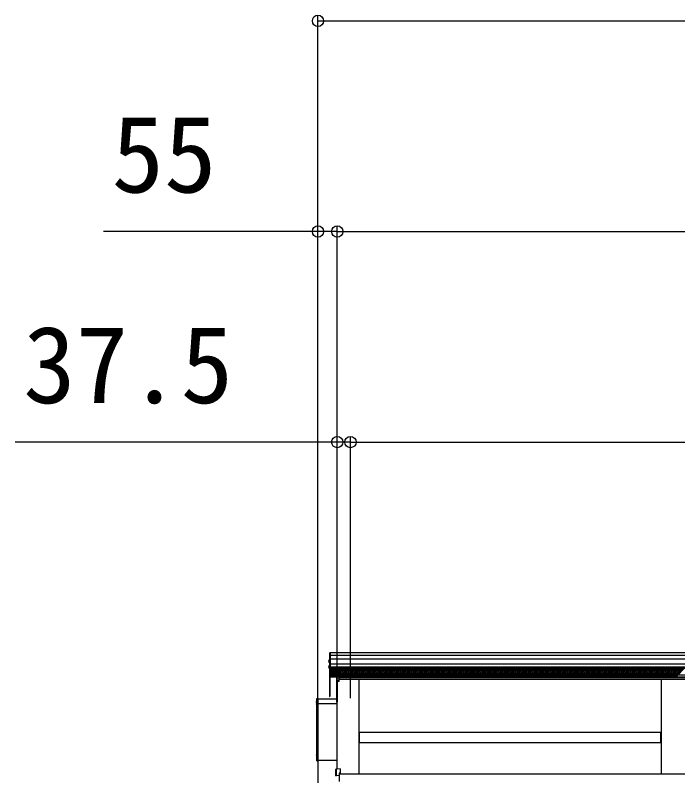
# Model space of a CAD drawing. Units: millimetres, scale not verified. Extents: x -875 to 875, y -1304 to 1297.
# Drawn here: x -332.9 to -207, y 322.4 to 466.9 of the extents above; entities that cross this region are included whole.
import ezdxf
from ezdxf.enums import TextEntityAlignment as Align

# ---------------------------------------------------------------- set-up
doc = ezdxf.new("R2010")
doc.units = ezdxf.units.MM
doc.header["$LTSCALE"] = 8
doc.layers.add('0-6_YKK_A1', color=4, linetype='Continuous')
doc.layers.add('0-7_YKK_D', color=6, linetype='Continuous')
doc.styles.add('ＭＳ ゴシック', font='')
doc.styles.get('ＭＳ ゴシック').set_extended_font_data('MS Gothic')

msp = doc.modelspace()

# ---------------------------------------------------------------- linework, layer by layer
at = {"layer": '0-6_YKK_A1'}
for p, q in [((-273.166, 345.8), (-273.166, 337.467)), ((-273.166, 345.8), (-273.066, 345.8)), ((-273.066, 345.8), (-273.066, 337.467)), ((-273.066, 345.8), (-272.999, 345.8)), ((-273.066, 342.767), (-273.066, 345.8)), ((-22.666, 345.8), (-272.999, 345.8)), ((-272.999, 345.8), (-272.999, 343.033)), ((-272.999, 342.767), (-272.999, 345.8)), ((-273.331, 344.138), (-273.273, 344.138)), ((-273.166, 344.613), (-273.066, 344.613)), ((-273.166, 343.927), (-273.166, 344.406)), ((-273.066, 344.576), (-272.999, 344.576)), ((-22.666, 345.247), (-272.999, 345.247)), ((-22.666, 344.566), (-272.999, 344.566)), ((-273.331, 343.072), (-273.273, 343.072)), ((-273.166, 343.533), (-273.066, 343.533)), ((-273.166, 342.86), (-273.166, 343.34)), ((-273.066, 343.7), (-272.999, 343.7)), ((-273.066, 342.767), (-272.999, 342.767)), ((-22.666, 343.6), (-272.999, 343.6)), ((-22.666, 343.033), (-272.999, 343.033)), ((-272.999, 342.868), (-272.834, 343.033)), ((-272.999, 342.569), (-272.535, 343.033)), ((-272.999, 342.27), (-272.236, 343.033)), ((-272.999, 341.97), (-271.936, 343.033)), ((-272.999, 341.671), (-271.637, 343.033)), ((-272.999, 341.372), (-271.338, 343.033)), ((-272.832, 341.24), (-271.038, 343.033)), ((-272.532, 341.24), (-270.739, 343.033)), ((-272.233, 341.24), (-270.44, 343.033)), ((-271.934, 341.24), (-270.14, 343.033)), ((-271.634, 341.24), (-269.841, 343.033)), ((-271.335, 341.24), (-269.542, 343.033)), ((-271.036, 341.24), (-269.242, 343.033)), ((-270.736, 341.24), (-268.943, 343.033)), ((-270.437, 341.24), (-268.643, 343.033)), ((-270.138, 341.24), (-268.344, 343.033)), ((-269.838, 341.24), (-268.045, 343.033)), ((-269.539, 341.24), (-267.745, 343.033)), ((-269.239, 341.24), (-267.446, 343.033)), ((-268.94, 341.24), (-267.147, 343.033)), ((-268.641, 341.24), (-266.847, 343.033)), ((-268.341, 341.24), (-266.548, 343.033)), ((-268.042, 341.24), (-266.249, 343.033)), ((-267.743, 341.24), (-265.949, 343.033)), ((-267.443, 341.24), (-265.65, 343.033)), ((-267.144, 341.24), (-265.351, 343.033)), ((-266.845, 341.24), (-265.051, 343.033)), ((-266.545, 341.24), (-264.752, 343.033)), ((-266.246, 341.24), (-264.453, 343.033)), ((-265.947, 341.24), (-264.153, 343.033)), ((-265.647, 341.24), (-263.854, 343.033)), ((-265.348, 341.24), (-263.555, 343.033)), ((-265.049, 341.24), (-263.255, 343.033)), ((-264.749, 341.24), (-262.956, 343.033)), ((-264.45, 341.24), (-262.657, 343.033)), ((-264.151, 341.24), (-262.357, 343.033)), ((-263.851, 341.24), (-262.058, 343.033)), ((-263.552, 341.24), (-261.759, 343.033)), ((-263.253, 341.24), (-261.459, 343.033)), ((-262.953, 341.24), (-261.16, 343.033)), ((-262.654, 341.24), (-260.861, 343.033)), ((-262.355, 341.24), (-260.561, 343.033)), ((-262.055, 341.24), (-260.262, 343.033)), ((-261.756, 341.24), (-259.963, 343.033)), ((-261.457, 341.24), (-259.663, 343.033)), ((-261.157, 341.24), (-259.364, 343.033)), ((-260.858, 341.24), (-259.065, 343.033)), ((-260.559, 341.24), (-258.765, 343.033)), ((-260.259, 341.24), (-258.466, 343.033)), ((-259.96, 341.24), (-258.167, 343.033)), ((-259.661, 341.24), (-257.867, 343.033)), ((-259.361, 341.24), (-257.568, 343.033)), ((-259.062, 341.24), (-257.268, 343.033)), ((-258.763, 341.24), (-256.969, 343.033)), ((-258.463, 341.24), (-256.67, 343.033)), ((-258.164, 341.24), (-256.37, 343.033)), ((-257.865, 341.24), (-256.071, 343.033)), ((-257.565, 341.24), (-255.772, 343.033)), ((-257.266, 341.24), (-255.472, 343.033)), ((-256.966, 341.24), (-255.173, 343.033)), ((-256.667, 341.24), (-254.874, 343.033)), ((-256.368, 341.24), (-254.574, 343.033)), ((-256.068, 341.24), (-254.275, 343.033)), ((-255.769, 341.24), (-253.976, 343.033)), ((-255.47, 341.24), (-253.676, 343.033)), ((-255.17, 341.24), (-253.377, 343.033)), ((-254.871, 341.24), (-253.078, 343.033)), ((-254.572, 341.24), (-252.778, 343.033)), ((-254.272, 341.24), (-252.479, 343.033)), ((-253.973, 341.24), (-252.18, 343.033)), ((-253.674, 341.24), (-251.88, 343.033)), ((-253.374, 341.24), (-251.581, 343.033)), ((-253.075, 341.24), (-251.282, 343.033)), ((-252.776, 341.24), (-250.982, 343.033)), ((-252.476, 341.24), (-250.683, 343.033)), ((-252.177, 341.24), (-250.384, 343.033)), ((-251.878, 341.24), (-250.084, 343.033)), ((-251.578, 341.24), (-249.785, 343.033)), ((-251.279, 341.24), (-249.486, 343.033)), ((-250.98, 341.24), (-249.186, 343.033)), ((-250.68, 341.24), (-248.887, 343.033)), ((-250.381, 341.24), (-248.588, 343.033)), ((-250.082, 341.24), (-248.288, 343.033)), ((-249.782, 341.24), (-247.989, 343.033)), ((-249.483, 341.24), (-247.69, 343.033)), ((-249.184, 341.24), (-247.39, 343.033)), ((-248.884, 341.24), (-247.091, 343.033)), ((-248.585, 341.24), (-246.792, 343.033)), ((-248.286, 341.24), (-246.492, 343.033)), ((-247.986, 341.24), (-246.193, 343.033)), ((-247.687, 341.24), (-245.894, 343.033)), ((-247.388, 341.24), (-245.594, 343.033)), ((-247.088, 341.24), (-245.295, 343.033)), ((-246.789, 341.24), (-244.995, 343.033)), ((-246.49, 341.24), (-244.696, 343.033)), ((-246.19, 341.24), (-244.397, 343.033)), ((-245.891, 341.24), (-244.097, 343.033)), ((-245.591, 341.24), (-243.798, 343.033)), ((-245.292, 341.24), (-243.499, 343.033)), ((-244.993, 341.24), (-243.199, 343.033)), ((-244.693, 341.24), (-242.9, 343.033)), ((-244.394, 341.24), (-242.601, 343.033)), ((-244.095, 341.24), (-242.301, 343.033)), ((-243.795, 341.24), (-242.002, 343.033)), ((-243.496, 341.24), (-241.703, 343.033)), ((-243.197, 341.24), (-241.403, 343.033)), ((-242.897, 341.24), (-241.104, 343.033)), ((-242.598, 341.24), (-240.805, 343.033)), ((-242.299, 341.24), (-240.505, 343.033)), ((-241.999, 341.24), (-240.206, 343.033)), ((-241.7, 341.24), (-239.907, 343.033)), ((-241.401, 341.24), (-239.607, 343.033)), ((-241.101, 341.24), (-239.308, 343.033)), ((-240.802, 341.24), (-239.009, 343.033)), ((-240.503, 341.24), (-238.709, 343.033)), ((-240.203, 341.24), (-238.41, 343.033)), ((-239.904, 341.24), (-238.111, 343.033)), ((-239.605, 341.24), (-237.811, 343.033)), ((-239.305, 341.24), (-237.512, 343.033)), ((-239.006, 341.24), (-237.213, 343.033)), ((-238.707, 341.24), (-236.913, 343.033)), ((-238.407, 341.24), (-236.614, 343.033)), ((-238.108, 341.24), (-236.315, 343.033)), ((-237.809, 341.24), (-236.015, 343.033)), ((-237.509, 341.24), (-235.716, 343.033)), ((-237.21, 341.24), (-235.417, 343.033)), ((-236.911, 341.24), (-235.117, 343.033)), ((-236.611, 341.24), (-234.818, 343.033)), ((-236.312, 341.24), (-234.519, 343.033)), ((-236.013, 341.24), (-234.219, 343.033)), ((-235.713, 341.24), (-233.92, 343.033)), ((-235.414, 341.24), (-233.62, 343.033)), ((-235.115, 341.24), (-233.321, 343.033)), ((-234.815, 341.24), (-233.022, 343.033)), ((-234.516, 341.24), (-232.722, 343.033)), ((-234.216, 341.24), (-232.423, 343.033)), ((-233.917, 341.24), (-232.124, 343.033)), ((-233.618, 341.24), (-231.824, 343.033)), ((-233.318, 341.24), (-231.525, 343.033)), ((-233.019, 341.24), (-231.226, 343.033)), ((-232.72, 341.24), (-230.926, 343.033)), ((-232.42, 341.24), (-230.627, 343.033)), ((-232.121, 341.24), (-230.328, 343.033)), ((-231.822, 341.24), (-230.028, 343.033)), ((-231.522, 341.24), (-229.729, 343.033)), ((-231.223, 341.24), (-229.43, 343.033)), ((-230.924, 341.24), (-229.13, 343.033)), ((-230.624, 341.24), (-228.831, 343.033)), ((-230.325, 341.24), (-228.532, 343.033)), ((-230.026, 341.24), (-228.232, 343.033)), ((-229.726, 341.24), (-227.933, 343.033)), ((-229.427, 341.24), (-227.634, 343.033)), ((-229.128, 341.24), (-227.334, 343.033)), ((-228.828, 341.24), (-227.035, 343.033)), ((-228.529, 341.24), (-226.736, 343.033)), ((-228.23, 341.24), (-226.436, 343.033)), ((-227.93, 341.24), (-226.137, 343.033)), ((-227.631, 341.24), (-225.838, 343.033)), ((-227.332, 341.24), (-225.538, 343.033)), ((-227.032, 341.24), (-225.239, 343.033)), ((-226.733, 341.24), (-224.94, 343.033)), ((-226.434, 341.24), (-224.64, 343.033)), ((-226.134, 341.24), (-224.341, 343.033)), ((-225.835, 341.24), (-224.042, 343.033)), ((-225.536, 341.24), (-223.742, 343.033)), ((-225.236, 341.24), (-223.443, 343.033)), ((-224.937, 341.24), (-223.144, 343.033)), ((-224.638, 341.24), (-222.844, 343.033)), ((-224.338, 341.24), (-222.545, 343.033)), ((-224.039, 341.24), (-222.245, 343.033)), ((-223.74, 341.24), (-221.946, 343.033)), ((-223.44, 341.24), (-221.647, 343.033)), ((-223.141, 341.24), (-221.347, 343.033)), ((-222.842, 341.24), (-221.048, 343.033)), ((-222.542, 341.24), (-220.749, 343.033)), ((-222.243, 341.24), (-220.449, 343.033)), ((-221.943, 341.24), (-220.15, 343.033)), ((-221.644, 341.24), (-219.851, 343.033)), ((-221.345, 341.24), (-219.551, 343.033)), ((-221.045, 341.24), (-219.252, 343.033)), ((-220.746, 341.24), (-218.953, 343.033)), ((-220.447, 341.24), (-218.653, 343.033)), ((-220.147, 341.24), (-218.354, 343.033)), ((-219.848, 341.24), (-218.055, 343.033)), ((-219.549, 341.24), (-217.755, 343.033)), ((-219.249, 341.24), (-217.456, 343.033)), ((-218.95, 341.24), (-217.157, 343.033)), ((-218.651, 341.24), (-216.857, 343.033)), ((-218.351, 341.24), (-216.558, 343.033)), ((-218.052, 341.24), (-216.259, 343.033)), ((-217.753, 341.24), (-215.959, 343.033)), ((-217.453, 341.24), (-215.66, 343.033)), ((-217.154, 341.24), (-215.361, 343.033)), ((-216.855, 341.24), (-215.061, 343.033)), ((-216.555, 341.24), (-214.762, 343.033)), ((-216.256, 341.24), (-214.463, 343.033)), ((-215.957, 341.24), (-214.163, 343.033)), ((-215.657, 341.24), (-213.864, 343.033)), ((-215.358, 341.24), (-213.565, 343.033)), ((-215.059, 341.24), (-213.265, 343.033)), ((-214.759, 341.24), (-212.966, 343.033)), ((-214.46, 341.24), (-212.667, 343.033)), ((-214.161, 341.24), (-212.367, 343.033)), ((-213.861, 341.24), (-212.068, 343.033)), ((-213.562, 341.24), (-211.769, 343.033)), ((-213.263, 341.24), (-211.469, 343.033)), ((-212.963, 341.24), (-211.17, 343.033)), ((-212.664, 341.24), (-210.871, 343.033)), ((-212.365, 341.24), (-210.571, 343.033)), ((-212.065, 341.24), (-210.272, 343.033)), ((-211.766, 341.24), (-209.972, 343.033)), ((-211.467, 341.24), (-209.673, 343.033)), ((-211.167, 341.24), (-209.374, 343.033)), ((-210.868, 341.24), (-209.074, 343.033)), ((-210.568, 341.24), (-208.775, 343.033)), ((-210.269, 341.24), (-208.476, 343.033)), ((-209.97, 341.24), (-208.176, 343.033)), ((-209.67, 341.24), (-207.877, 343.033)), ((-209.371, 341.24), (-207.578, 343.033)), ((-209.072, 341.24), (-207.278, 343.033)), ((-208.772, 341.24), (-206.979, 343.033)), ((-208.473, 341.24), (-206.68, 343.033)), ((-208.174, 341.24), (-206.38, 343.033)), ((-207.874, 341.24), (-206.081, 343.033)), ((-207.575, 341.24), (-205.782, 343.033)), ((-207.276, 341.24), (-205.482, 343.033)), ((-271.833, 341.701), (-271.833, 341.173)), ((-271.833, 341.173), (-271.833, 340.787)), ((-271.77, 341.768), (-271.299, 341.797)), ((-271.77, 341.234), (-271.77, 341.768)), ((-271.77, 341.234), (-271.299, 341.26)), ((-271.77, 340.848), (-271.77, 341.234)), ((-271.299, 341.26), (-271.299, 341.797)), ((-24.366, 341.5), (-271.299, 341.5)), ((-271.299, 340.874), (-271.299, 341.26)), ((-24.366, 341.037), (-271.299, 341.037)), ((-271.833, 340.787), (-271.833, 340.403)), ((-271.833, 340.403), (-271.833, 336.388)), ((-271.77, 340.848), (-271.299, 340.874)), ((-271.77, 340.469), (-271.77, 340.848)), ((-271.299, 340.492), (-271.77, 340.469)), ((-271.77, 336.388), (-271.77, 340.392)), ((-271.299, 340.349), (-271.666, 340.331)), ((-271.666, 323.688), (-271.666, 340.331)), ((-271.666, 340.331), (-271.666, 337)), ((-271.666, 340.331), (-271.666, 336.388)), ((-271.299, 340.492), (-271.299, 340.874)), ((-24.366, 340.688), (-271.299, 340.688)), ((-271.299, 340.349), (-271.299, 340.415)), ((-267.499, 322.712), (-267.499, 340.688)), ((-210.166, 340.688), (-210.166, 322.712)), ((-275.528, 337.123), (-275.428, 337.123)), ((-275.528, 325.256), (-275.528, 337.123)), ((-275.528, 336.29), (-275.528, 336.756)), ((-275.428, 325.256), (-275.428, 337.123)), ((-273.166, 337.467), (-273.066, 337.467)), ((-275.693, 336.488), (-275.635, 336.488)), ((-275.693, 336.022), (-275.635, 336.022)), ((-275.528, 335.81), (-275.528, 336.29)), ((-275.528, 336.189), (-275.428, 336.189)), ((-275.428, 336.134), (-275.333, 336.134)), ((-271.666, 336.083), (-275.333, 336.083)), ((-271.833, 336.388), (-271.666, 336.388)), ((-275.528, 326.077), (-275.528, 326.556)), ((-275.693, 326.288), (-275.635, 326.288)), ((-275.528, 325.256), (-275.428, 325.256)), ((-271.666, 325.333), (-275.333, 325.333)), ((-271.933, 322.42), (-271.933, 323.608)), ((-271.099, 323.729), (-271.871, 323.675)), ((-271.87, 323.674), (-271.871, 323.675)), ((-271.099, 323.728), (-271.87, 323.674)), ((-271.87, 323.674), (-271.87, 322.491)), ((-271.099, 323.729), (-271.099, 323.728)), ((-271.333, 322.453), (-271.901, 322.424)), ((-271.333, 322.921), (-271.333, 322.519)), ((-24.333, 322.712), (-271.333, 322.712)), ((-271.333, 322.453), (-271.333, 321.351))]:
    msp.add_line(p, q, dxfattribs=at)
for points in [[(-273.331, 344.195), (-273.273, 344.195), (-273.273, 344.138)], [(-273.331, 343.128), (-273.273, 343.128), (-273.273, 343.072)], [(-271.77, 340.392), (-271.299, 340.415), (-271.299, 340.492)], [(-271.833, 337), (-275.333, 337), (-275.333, 312.097)], [(-275.693, 336.545), (-275.635, 336.545), (-275.635, 336.488)], [(-275.693, 336.078), (-275.635, 336.078), (-275.635, 336.022)], [(-210.199, 328.709), (-210.199, 330.625), (-267.466, 330.625)], [(-210.199, 328.709), (-267.466, 328.709), (-267.466, 330.625)], [(-275.693, 326.345), (-275.635, 326.345), (-275.635, 326.288)], [(-271.099, 323.728), (-271.099, 322.935), (-271.333, 322.921)], [(-271.87, 322.491), (-271.333, 322.519), (-271.333, 322.453)], [(-271.099, 322.935), (-271.099, 322.837), (-271.333, 322.823)]]:
    msp.add_lwpolyline(points, dxfattribs=at)
for points in [[(-272.999, 341.24), (-22.666, 341.24), (-22.666, 343.033), (-272.999, 343.033)], [(-275.428, 325.323), (-275.333, 325.323), (-275.333, 337.056), (-275.428, 337.056)]]:
    msp.add_lwpolyline(points, close=True, dxfattribs=at)
for centre, radius, start, end in [((-273.053, 344.167), 0.28, 117.28096, 174.19227), ((-273.053, 344.167), 0.28, 185.80773, 242.71904), ((-273.176, 344.406), 0.0103, 0, 117.28096), ((-273.176, 343.927), 0.0103, 242.71904, 0), ((-273.053, 343.1), 0.28, 117.28096, 174.19227), ((-273.053, 343.1), 0.28, 185.80773, 242.71904), ((-273.176, 343.34), 0.0103, 0, 117.28096), ((-273.176, 342.86), 0.0103, 242.71904, 0), ((-271.766, 340.403), 0.0661, 93.03043, 179.5937), ((-271.784, 340.489), 0.0981, 240.61286, 278.46975), ((-271.371, 340.43), 0.401, 174.48477, 185.51523), ((-275.415, 336.517), 0.28, 117.28096, 174.19227), ((-275.538, 336.756), 0.0103, 0, 117.28096), ((-275.415, 336.517), 0.28, 185.80773, 236.44269), ((-275.415, 336.05), 0.28, 117.28096, 174.19227), ((-275.415, 336.05), 0.28, 185.80773, 242.71904), ((-275.538, 336.29), 0.0103, 0, 117.28096), ((-275.538, 335.81), 0.0103, 242.71904, 0), ((-275.415, 326.317), 0.28, 117.28096, 174.19227), ((-275.538, 326.556), 0.0103, 0, 117.28096), ((-275.415, 326.317), 0.28, 185.80773, 242.71904), ((-275.538, 326.077), 0.0103, 242.71904, 0), ((-271.866, 323.608), 0.0667, 94.05287, 180), ((-271.866, 323.608), 0.0661, 93.02992, 179.59416), ((-271.777, 323.56), 1.142, 262.20943, 263.77969)]:
    msp.add_arc(centre, radius, start, end, dxfattribs=at)
for centre, major_axis, ratio, start_param, end_param in [((-271.766, 341.701), (0, 0.0677), 0.984808, 0.0610865, 1.5707963), ((-271.766, 341.173), (-0.0667, 0), 0.91288, 4.7734755, 6.2831853), ((-271.766, 340.787), (-0.0667, 0), 0.91288, 4.7734755, 6.2831853), ((-271.866, 322.42), (-0.0467, 0.0478), 0.994621, 0.6783396, 0.7949142), ((-271.866, 322.426), (0.0508, 0.0469), 0.920019, 0.9285279, 2.3216632), ((-271.866, 322.426), (0.0042, 0.0669), 0.523026, 0.2339525, 1.6270878), ((-271.868, 322.42), (-0.0101, 0.0324), 0.981495, 1.1464882, 1.2630627)]:
    msp.add_ellipse(centre, major_axis=major_axis, ratio=ratio, start_param=start_param, end_param=end_param, dxfattribs=at)
at = {"layer": '0-7_YKK_D'}
for p, q in [((-275.333, 337.133), (-275.333, 466.8)), ((-275.333, 465.8), (-20.333, 465.8)), ((-275.333, 337.133), (-275.333, 426.8)), ((-271.666, 337.133), (-271.666, 426.8)), ((-271.666, 337.133), (-271.666, 426.8)), ((-275.333, 425.8), (-316.069, 425.8)), ((-271.666, 425.8), (-275.333, 425.8)), ((-271.666, 425.8), (-23.999, 425.8)), ((-271.666, 425.8), (-267.366, 425.8)), ((-271.666, 385.8), (-332.857, 385.8)), ((-271.666, 337.133), (-271.666, 386.8)), ((-269.166, 385.8), (-271.666, 385.8)), ((-269.166, 337.133), (-269.166, 386.8)), ((-269.166, 337.133), (-269.166, 386.8)), ((-269.166, 385.8), (-264.866, 385.8)), ((-269.166, 385.8), (-26.499, 385.8))]:
    msp.add_line(p, q, dxfattribs=at)
for centre in [(-275.333, 465.8), (-275.333, 425.8), (-271.666, 425.8), (-271.666, 425.8), (-271.666, 385.8), (-269.166, 385.8)]:
    msp.add_circle(centre, 1.075, dxfattribs=at)

# ---------------------------------------------------------------- texts
at = {"layer": '0-7_YKK_D', "style": 'ＭＳ ゴシック'}
for s, p in [('55', (-314.546, 428.8)), ('37.5', (-331.334, 388.8))]:
    msp.add_text(s, height=14.66, dxfattribs=at).set_placement(p, align=Align.BOTTOM_LEFT)

doc.saveas('drawing.dxf')
